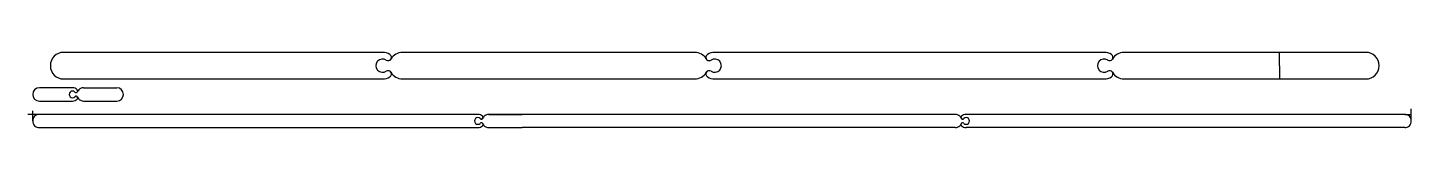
# Model space of a CAD drawing. Header units: millimetres. Extents: x -2 to 415, y -2 to 21.
import ezdxf

# ---------------------------------------------------------------- set-up
doc = ezdxf.new("R2010")
doc.units = ezdxf.units.MM

msp = doc.modelspace()

# ---------------------------------------------------------------- linework, layer by layer
for p, q in [((105.31, 20.64), (9.31, 20.64)), ((199.31, 20.64), (111.31, 20.64)), ((322.51, 20.64), (205.31, 20.64)), ((401.31, 20.64), (328.51, 20.64)), ((375.31, 16.64), (375.31, 20.64)), ((5.31, 16.64), (5.31, 16.64)), ((9.31, 12.64), (105.31, 12.64)), ((111.31, 12.64), (199.31, 12.64)), ((205.31, 12.64), (322.51, 12.64)), ((328.51, 12.64), (401.31, 12.64)), ((375.31, 16.64), (375.31, 12.64)), ((405.31, 16.64), (405.31, 16.64)), ((12, 10), (2, 10)), ((13.84, 9.34), (13.91, 9.41)), ((15.33, 10), (25.33, 10)), ((2, 6), (12, 6)), ((13.84, 6.66), (13.91, 6.59)), ((15.33, 6), (25.33, 6)), ((2, 2), (-1.51, 2)), ((0, 0), (0, 3.03)), ((134, 2), (124, 2)), ((135.84, 1.34), (135.91, 1.41)), ((137.33, 2), (147.33, 2)), ((279.16, 1.34), (279.09, 1.41)), ((413, 2), (415, 2)), ((415, 0), (415, 3.7)), ((2, -2), (124, -2)), ((124, -2), (134, -2)), ((135.84, -1.34), (135.91, -1.41)), ((137.33, -2), (147.33, -2)), ((277.67, -2), (147.33, -2)), ((279.16, -1.34), (279.09, -1.41)), ((413, -2), (281, -2))]:
    msp.add_line(p, q)
for points in [[(134.01, 2), (2, 2, 0.414214), (0, 0), (0, 0, 0.414214), (2, -2)], [(413, -2, 0.414214), (415, 0), (415, 0, 0.414214), (413, 2), (280.99, 2)]]:
    msp.add_lwpolyline(points, format="xyb")
msp.add_lwpolyline([(277.68, 2), (137.32, 2)])
msp.add_lwpolyline([(415, 2), (415, 2), (415, 2), (415, 2)], close=True)
for centre, radius, start, end in [((9.31, 16.64), 4, 90, 180), ((105.31, 16.64), 2, 56.251, 303.749), ((105.31, 16.64), 4, 56.251, 90), ((106.98, 19.14), 1, 236.251, 56.251), ((106.98, 19.14), 1, 236.251, 330.0736), ((111.31, 16.64), 4, 90, 150.0736), ((199.31, 16.64), 4, 29.9264, 90), ((203.64, 19.14), 1, 123.749, 303.749), ((203.64, 19.14), 1, 209.9264, 303.749), ((205.31, 16.64), 4, 90, 123.749), ((205.31, 16.64), 2, 236.251, 123.749), ((322.51, 16.64), 2, 56.251, 303.749), ((322.51, 16.64), 4, 56.251, 90), ((324.18, 19.14), 1, 236.251, 56.251), ((324.18, 19.14), 1, 236.251, 330.0736), ((328.51, 16.64), 4, 90, 150.0736), ((401.31, 16.64), 4, 0, 90), ((9.31, 16.64), 4, 180, 270), ((105.31, 16.64), 4, 270, 303.749), ((106.98, 14.15), 1, 29.9264, 123.749), ((106.98, 14.15), 1, 303.749, 123.749), ((111.31, 16.64), 4, 209.9264, 270), ((199.31, 16.64), 4, 270, 330.0736), ((203.64, 14.15), 1, 56.251, 236.251), ((203.64, 14.15), 1, 56.251, 150.0736), ((205.31, 16.64), 4, 236.251, 270), ((322.51, 16.64), 4, 270, 303.749), ((324.18, 14.15), 1, 29.9264, 123.749), ((324.18, 14.15), 1, 303.749, 123.749), ((328.51, 16.64), 4, 209.9264, 270), ((401.31, 16.64), 4, 270, 0), ((2, 8), 2, 90, 270), ((12, 8), 1, 45, 315), ((12, 8), 1, 45, 315), ((12, 8), 2, 45, 90), ((13.06, 9.06), 0.5, 225, 45), ((13.06, 9.06), 0.5, 225, 337.0622), ((14.9, 8.28), 1.5, 135, 157.0622), ((15.33, 8), 2, 90, 135), ((25.33, 8), 2, 270, 90), ((12, 8), 2, 270, 315), ((13.06, 6.94), 0.5, 315, 135), ((13.06, 6.94), 0.5, 22.9378, 135), ((14.9, 7.72), 1.5, 202.9378, 225), ((15.33, 8), 2, 225, 270), ((134, 0), 1, 45, 315), ((134, 0), 1, 45, 315), ((134, 0), 2, 45, 90), ((135.06, 1.06), 0.5, 225, 45), ((135.06, 1.06), 0.5, 225, 337.0622), ((136.9, 0.28), 1.5, 135, 157.0622), ((137.33, 0), 2, 90, 135), ((277.67, 0), 2, 45, 90), ((278.1, 0.28), 1.5, 22.9378, 45), ((279.94, 1.06), 0.5, 135, 315), ((279.94, 1.06), 0.5, 202.9378, 315), ((281, 0), 2, 90, 135), ((281, 0), 1, 225, 135), ((281, 0), 1, 225, 135), ((134, 0), 2, 270, 315), ((135.06, -1.06), 0.5, 315, 135), ((135.06, -1.06), 0.5, 22.9378, 135), ((136.9, -0.28), 1.5, 202.9378, 225), ((137.33, 0), 2, 225, 270), ((277.67, 0), 2, 270, 315), ((278.1, -0.28), 1.5, 315, 337.0622), ((279.94, -1.06), 0.5, 45, 225), ((279.94, -1.06), 0.5, 45, 157.0622), ((281, 0), 2, 225, 270)]:
    msp.add_arc(centre, radius, start, end)

doc.saveas('drawing.dxf')
